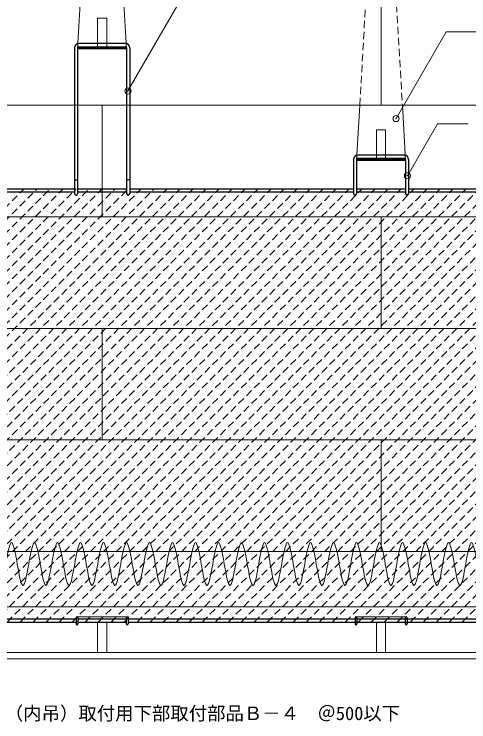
# Model space of a CAD drawing. Units: millimetres on the paper, with parts at other scales. Extents: x -210 to 210, y -148 to 150.
# Drawn here: x -136.5 to -62.3, y -67 to 48.4 of the extents above; entities that cross this region are included whole.
import ezdxf
from ezdxf.enums import TextEntityAlignment as Align

# ---------------------------------------------------------------- set-up
doc = ezdxf.new("R2010")
doc.units = ezdxf.units.MM
doc.header["$PDMODE"] = 32
doc.header["$PDSIZE"] = 1
doc.linetypes.add('DASHED1', pattern=[1.8, 1.2, -0.6])
for name, color, linetype, lineweight in [('0-2', 5, 'Continuous', 9), ('0-4', 5, 'Continuous', 9), ('0-6', 5, 'DASHED1', 9), ('0-8', 5, 'Continuous', 9), ('0-9', 2, 'Continuous', 25), ('0-A', 5, 'Continuous', 9)]:
    doc.layers.add(name, color=color, linetype=linetype, lineweight=lineweight)
doc.styles.add('ＭＳ ゴシック', font='')
doc.styles.get('ＭＳ ゴシック').set_extended_font_data('MS Gothic')

msp = doc.modelspace()

# ---------------------------------------------------------------- linework, layer by layer
at = {"layer": '0-2'}
for p, q in [((-76.617, 33.579), (-76.617, 51.779)), ((-182.617, 33.579), (-0.617, 33.579)), ((-122.117, 15.379), (-122.117, 33.579)), ((-182.617, 15.379), (-0.617, 15.379)), ((-76.617, -2.821), (-76.617, 15.379)), ((-182.617, -2.821), (-0.617, -2.821)), ((-122.117, -21.021), (-122.117, -2.821)), ((-182.617, -21.021), (-0.617, -21.021)), ((-76.617, -39.221), (-76.617, -21.021)), ((-182.617, -39.221), (-0.617, -39.221)), ((-182.617, -48.221), (-0.617, -48.221)), ((-122.867, -50.721), (-122.867, -55.721)), ((-121.367, -50.721), (-121.367, -55.721)), ((-77.367, -50.721), (-77.367, -55.721)), ((-75.867, -50.721), (-75.867, -55.721)), ((-182.617, -55.721), (-0.617, -55.721)), ((-182.617, -56.721), (-0.617, -56.721))]:
    msp.add_line(p, q, dxfattribs=at)
at = {"layer": '0-4'}
for p, q in [((-74.164, 31.414), (-66.003, 45.548)), ((-66.003, 45.548), (-61.003, 45.548)), ((-72.316, 22.071), (-67.415, 30.559)), ((-67.415, 30.559), (-62.415, 30.559))]:
    msp.add_line(p, q, dxfattribs=at)
msp.add_lwpolyline([(-117.893, 35.912), (-107.305, 54.251), (-102.305, 54.251)], dxfattribs=at)
for p in [(-117.893, 35.912), (-74.164, 31.414), (-72.316, 22.071)]:
    msp.add_point(p, dxfattribs=at)
at = {"layer": '0-6'}
for p, q in [((-182.617, -49.053), (-113.624, 19.939)), ((-182.617, -46.932), (-115.746, 19.939)), ((-182.617, -44.811), (-117.867, 19.939)), ((-182.617, -42.689), (-119.988, 19.939)), ((-182.617, -40.568), (-122.11, 19.939)), ((-182.617, -38.447), (-124.231, 19.939)), ((-182.617, -36.325), (-126.352, 19.939)), ((-182.617, -34.204), (-128.474, 19.939)), ((-182.617, -32.083), (-130.595, 19.939)), ((-182.617, -29.961), (-132.716, 19.939)), ((-182.617, -27.84), (-134.838, 19.939)), ((-182.163, -50.721), (-111.503, 19.939)), ((-180.042, -50.721), (-109.382, 19.939)), ((-177.92, -50.721), (-107.26, 19.939)), ((-175.799, -50.721), (-105.139, 19.939)), ((-173.678, -50.721), (-103.018, 19.939)), ((-171.556, -50.721), (-100.896, 19.939)), ((-169.435, -50.721), (-98.775, 19.939)), ((-167.314, -50.721), (-96.654, 19.939)), ((-165.192, -50.721), (-94.532, 19.939)), ((-163.071, -50.721), (-92.411, 19.939)), ((-160.95, -50.721), (-90.29, 19.939)), ((-158.829, -50.721), (-88.169, 19.939)), ((-156.707, -50.721), (-86.047, 19.939)), ((-154.586, -50.721), (-83.926, 19.939)), ((-152.465, -50.721), (-81.805, 19.939)), ((-150.343, -50.721), (-79.683, 19.939)), ((-148.222, -50.721), (-77.562, 19.939)), ((-146.101, -50.721), (-75.441, 19.939)), ((-143.979, -50.721), (-73.319, 19.939)), ((-141.858, -50.721), (-71.198, 19.939)), ((-139.737, -50.721), (-69.077, 19.939)), ((-137.615, -50.721), (-66.955, 19.939)), ((-135.494, -50.721), (-64.834, 19.939)), ((-133.373, -50.721), (-62.713, 19.939)), ((-131.251, -50.721), (-60.591, 19.939)), ((-129.13, -50.721), (-58.47, 19.939)), ((-127.009, -50.721), (-56.349, 19.939)), ((-124.887, -50.721), (-54.227, 19.939)), ((-122.766, -50.721), (-52.106, 19.939)), ((-120.645, -50.721), (-49.985, 19.939)), ((-118.523, -50.721), (-47.863, 19.939)), ((-116.402, -50.721), (-45.742, 19.939)), ((-114.281, -50.721), (-43.621, 19.939)), ((-112.159, -50.721), (-41.499, 19.939)), ((-110.038, -50.721), (-39.378, 19.939)), ((-107.917, -50.721), (-37.257, 19.939)), ((-105.795, -50.721), (-35.135, 19.939)), ((-103.674, -50.721), (-33.014, 19.939)), ((-101.553, -50.721), (-30.893, 19.939)), ((-99.432, -50.721), (-28.772, 19.939)), ((-97.31, -50.721), (-26.65, 19.939)), ((-95.189, -50.721), (-24.529, 19.939)), ((-93.068, -50.721), (-22.408, 19.939)), ((-90.946, -50.721), (-20.286, 19.939)), ((-88.825, -50.721), (-18.165, 19.939)), ((-86.704, -50.721), (-16.044, 19.939)), ((-84.582, -50.721), (-13.922, 19.939)), ((-82.461, -50.721), (-11.801, 19.939)), ((-80.34, -50.721), (-9.68, 19.939)), ((-78.218, -50.721), (-7.558, 19.939)), ((-76.097, -50.721), (-5.437, 19.939)), ((-73.976, -50.721), (-3.316, 19.939)), ((-71.854, -50.721), (-1.194, 19.939)), ((-69.733, -50.721), (-0.617, 18.396)), ((-67.612, -50.721), (-0.617, 16.274)), ((-65.49, -50.721), (-0.617, 14.153)), ((-63.369, -50.721), (-0.617, 12.032))]:
    msp.add_line(p, q, dxfattribs=at)
at = {"layer": '0-8'}
for points in [[(-137.832, -41.261), (-137.744, -40.768), (-137.591, -39.944), (-137.439, -39.19), (-137.287, -38.553), (-137.135, -38.077), (-136.982, -37.806), (-136.894, -37.761), (-136.806, -37.806), (-136.654, -38.077), (-136.501, -38.553), (-136.349, -39.19), (-136.197, -39.944), (-136.045, -40.768), (-135.956, -41.261)], [(-134.081, -41.261), (-133.992, -40.768), (-133.84, -39.944), (-133.688, -39.19), (-133.536, -38.553), (-133.383, -38.077), (-133.231, -37.806), (-133.143, -37.761), (-133.054, -37.806), (-132.902, -38.077), (-132.75, -38.553), (-132.598, -39.19), (-132.445, -39.944), (-132.293, -40.768), (-132.205, -41.261)], [(-130.329, -41.261), (-130.241, -40.768), (-130.089, -39.944), (-129.937, -39.19), (-129.784, -38.553), (-129.632, -38.077), (-129.48, -37.806), (-129.391, -37.761), (-129.303, -37.806), (-129.151, -38.077), (-128.999, -38.553), (-128.846, -39.19), (-128.694, -39.944), (-128.542, -40.768), (-128.454, -41.261)], [(-126.578, -41.261), (-126.49, -40.768), (-126.337, -39.944), (-126.185, -39.19), (-126.033, -38.553), (-125.881, -38.077), (-125.728, -37.806), (-125.64, -37.761), (-125.552, -37.806), (-125.4, -38.077), (-125.247, -38.553), (-125.095, -39.19), (-124.943, -39.944), (-124.791, -40.768), (-124.702, -41.261)], [(-122.827, -41.261), (-122.738, -40.768), (-122.586, -39.944), (-122.434, -39.19), (-122.282, -38.553), (-122.129, -38.077), (-121.977, -37.806), (-121.889, -37.761), (-121.801, -37.806), (-121.648, -38.077), (-121.496, -38.553), (-121.344, -39.19), (-121.192, -39.944), (-121.039, -40.768), (-120.951, -41.261)], [(-119.075, -41.261), (-118.987, -40.768), (-118.835, -39.944), (-118.683, -39.19), (-118.53, -38.553), (-118.378, -38.077), (-118.226, -37.806), (-118.138, -37.761), (-118.049, -37.806), (-117.897, -38.077), (-117.745, -38.553), (-117.593, -39.19), (-117.44, -39.944), (-117.288, -40.768), (-117.2, -41.261)], [(-115.324, -41.261), (-115.236, -40.768), (-115.084, -39.944), (-114.931, -39.19), (-114.779, -38.553), (-114.627, -38.077), (-114.475, -37.806), (-114.386, -37.761), (-114.298, -37.806), (-114.146, -38.077), (-113.994, -38.553), (-113.841, -39.19), (-113.689, -39.944), (-113.537, -40.768), (-113.448, -41.261)], [(-111.573, -41.261), (-111.485, -40.768), (-111.332, -39.944), (-111.18, -39.19), (-111.028, -38.553), (-110.876, -38.077), (-110.723, -37.806), (-110.635, -37.761), (-110.547, -37.806), (-110.394, -38.077), (-110.242, -38.553), (-110.09, -39.19), (-109.938, -39.944), (-109.786, -40.768), (-109.697, -41.261)], [(-107.822, -41.261), (-107.733, -40.768), (-107.581, -39.944), (-107.429, -39.19), (-107.277, -38.553), (-107.124, -38.077), (-106.972, -37.806), (-106.884, -37.761), (-106.795, -37.806), (-106.643, -38.077), (-106.491, -38.553), (-106.339, -39.19), (-106.186, -39.944), (-106.034, -40.768), (-105.946, -41.261)], [(-104.07, -41.261), (-103.982, -40.768), (-103.83, -39.944), (-103.677, -39.19), (-103.525, -38.553), (-103.373, -38.077), (-103.221, -37.806), (-103.132, -37.761), (-103.044, -37.806), (-102.892, -38.077), (-102.74, -38.553), (-102.587, -39.19), (-102.435, -39.944), (-102.283, -40.768), (-102.195, -41.261)], [(-100.319, -41.261), (-100.231, -40.768), (-100.078, -39.944), (-99.926, -39.19), (-99.774, -38.553), (-99.622, -38.077), (-99.469, -37.806), (-99.381, -37.761), (-99.293, -37.806), (-99.141, -38.077), (-98.988, -38.553), (-98.836, -39.19), (-98.684, -39.944), (-98.532, -40.768), (-98.443, -41.261)], [(-96.568, -41.261), (-96.479, -40.768), (-96.327, -39.944), (-96.175, -39.19), (-96.023, -38.553), (-95.87, -38.077), (-95.718, -37.806), (-95.63, -37.761), (-95.542, -37.806), (-95.389, -38.077), (-95.237, -38.553), (-95.085, -39.19), (-94.933, -39.944), (-94.78, -40.768), (-94.692, -41.261)], [(-92.816, -41.261), (-92.728, -40.768), (-92.576, -39.944), (-92.424, -39.19), (-92.271, -38.553), (-92.119, -38.077), (-91.967, -37.806), (-91.879, -37.761), (-91.79, -37.806), (-91.638, -38.077), (-91.486, -38.553), (-91.334, -39.19), (-91.181, -39.944), (-91.029, -40.768), (-90.941, -41.261)], [(-89.065, -41.261), (-88.977, -40.768), (-88.825, -39.944), (-88.672, -39.19), (-88.52, -38.553), (-88.368, -38.077), (-88.216, -37.806), (-88.127, -37.761), (-88.039, -37.806), (-87.887, -38.077), (-87.735, -38.553), (-87.582, -39.19), (-87.43, -39.944), (-87.278, -40.768), (-87.189, -41.261)], [(-85.314, -41.261), (-85.226, -40.768), (-85.073, -39.944), (-84.921, -39.19), (-84.769, -38.553), (-84.617, -38.077), (-84.464, -37.806), (-84.376, -37.761), (-84.288, -37.806), (-84.135, -38.077), (-83.983, -38.553), (-83.831, -39.19), (-83.679, -39.944), (-83.526, -40.768), (-83.438, -41.261)], [(-81.563, -41.261), (-81.474, -40.768), (-81.322, -39.944), (-81.17, -39.19), (-81.018, -38.553), (-80.865, -38.077), (-80.713, -37.806), (-80.625, -37.761), (-80.536, -37.806), (-80.384, -38.077), (-80.232, -38.553), (-80.08, -39.19), (-79.927, -39.944), (-79.775, -40.768), (-79.687, -41.261)], [(-77.811, -41.261), (-77.723, -40.768), (-77.571, -39.944), (-77.418, -39.19), (-77.266, -38.553), (-77.114, -38.077), (-76.962, -37.806), (-76.873, -37.761), (-76.785, -37.806), (-76.633, -38.077), (-76.481, -38.553), (-76.328, -39.19), (-76.176, -39.944), (-76.024, -40.768), (-75.936, -41.261)], [(-74.06, -41.261), (-73.972, -40.768), (-73.819, -39.944), (-73.667, -39.19), (-73.515, -38.553), (-73.363, -38.077), (-73.21, -37.806), (-73.122, -37.761), (-73.034, -37.806), (-72.882, -38.077), (-72.729, -38.553), (-72.577, -39.19), (-72.425, -39.944), (-72.273, -40.768), (-72.184, -41.261)], [(-70.309, -41.261), (-70.22, -40.768), (-70.068, -39.944), (-69.916, -39.19), (-69.764, -38.553), (-69.611, -38.077), (-69.459, -37.806), (-69.371, -37.761), (-69.283, -37.806), (-69.13, -38.077), (-68.978, -38.553), (-68.826, -39.19), (-68.674, -39.944), (-68.521, -40.768), (-68.433, -41.261)], [(-66.557, -41.261), (-66.469, -40.768), (-66.317, -39.944), (-66.165, -39.19), (-66.012, -38.553), (-65.86, -38.077), (-65.708, -37.806), (-65.62, -37.761), (-65.531, -37.806), (-65.379, -38.077), (-65.227, -38.553), (-65.075, -39.19), (-64.922, -39.944), (-64.77, -40.768), (-64.682, -41.261)], [(-62.806, -41.261), (-62.718, -40.768), (-62.566, -39.944), (-62.413, -39.19), (-62.261, -38.553), (-62.109, -38.077), (-61.957, -37.806), (-61.868, -37.761), (-61.78, -37.806), (-61.628, -38.077), (-61.475, -38.553), (-61.323, -39.19), (-61.171, -39.944), (-61.019, -40.768), (-60.93, -41.261)], [(-134.081, -41.261), (-134.169, -41.754), (-134.321, -42.578), (-134.473, -43.331), (-134.626, -43.968), (-134.778, -44.445), (-134.93, -44.716), (-135.018, -44.761), (-135.107, -44.716), (-135.259, -44.445), (-135.411, -43.968), (-135.563, -43.331), (-135.716, -42.578), (-135.868, -41.754), (-135.956, -41.261)], [(-130.329, -41.261), (-130.418, -41.754), (-130.57, -42.578), (-130.722, -43.331), (-130.874, -43.968), (-131.027, -44.445), (-131.179, -44.716), (-131.267, -44.761), (-131.355, -44.716), (-131.508, -44.445), (-131.66, -43.968), (-131.812, -43.331), (-131.964, -42.578), (-132.117, -41.754), (-132.205, -41.261)], [(-126.578, -41.261), (-126.666, -41.754), (-126.819, -42.578), (-126.971, -43.331), (-127.123, -43.968), (-127.275, -44.445), (-127.428, -44.716), (-127.516, -44.761), (-127.604, -44.716), (-127.756, -44.445), (-127.909, -43.968), (-128.061, -43.331), (-128.213, -42.578), (-128.365, -41.754), (-128.454, -41.261)], [(-122.827, -41.261), (-122.915, -41.754), (-123.067, -42.578), (-123.22, -43.331), (-123.372, -43.968), (-123.524, -44.445), (-123.676, -44.716), (-123.765, -44.761), (-123.853, -44.716), (-124.005, -44.445), (-124.157, -43.968), (-124.31, -43.331), (-124.462, -42.578), (-124.614, -41.754), (-124.702, -41.261)], [(-119.075, -41.261), (-119.164, -41.754), (-119.316, -42.578), (-119.468, -43.331), (-119.62, -43.968), (-119.773, -44.445), (-119.925, -44.716), (-120.013, -44.761), (-120.102, -44.716), (-120.254, -44.445), (-120.406, -43.968), (-120.558, -43.331), (-120.711, -42.578), (-120.863, -41.754), (-120.951, -41.261)], [(-115.324, -41.261), (-115.412, -41.754), (-115.565, -42.578), (-115.717, -43.331), (-115.869, -43.968), (-116.021, -44.445), (-116.174, -44.716), (-116.262, -44.761), (-116.35, -44.716), (-116.503, -44.445), (-116.655, -43.968), (-116.807, -43.331), (-116.959, -42.578), (-117.111, -41.754), (-117.2, -41.261)], [(-111.573, -41.261), (-111.661, -41.754), (-111.813, -42.578), (-111.966, -43.331), (-112.118, -43.968), (-112.27, -44.445), (-112.422, -44.716), (-112.511, -44.761), (-112.599, -44.716), (-112.751, -44.445), (-112.903, -43.968), (-113.056, -43.331), (-113.208, -42.578), (-113.36, -41.754), (-113.448, -41.261)], [(-107.822, -41.261), (-107.91, -41.754), (-108.062, -42.578), (-108.214, -43.331), (-108.367, -43.968), (-108.519, -44.445), (-108.671, -44.716), (-108.759, -44.761), (-108.848, -44.716), (-109, -44.445), (-109.152, -43.968), (-109.304, -43.331), (-109.457, -42.578), (-109.609, -41.754), (-109.697, -41.261)], [(-104.07, -41.261), (-104.159, -41.754), (-104.311, -42.578), (-104.463, -43.331), (-104.615, -43.968), (-104.768, -44.445), (-104.92, -44.716), (-105.008, -44.761), (-105.096, -44.716), (-105.249, -44.445), (-105.401, -43.968), (-105.553, -43.331), (-105.705, -42.578), (-105.858, -41.754), (-105.946, -41.261)], [(-100.319, -41.261), (-100.407, -41.754), (-100.56, -42.578), (-100.712, -43.331), (-100.864, -43.968), (-101.016, -44.445), (-101.169, -44.716), (-101.257, -44.761), (-101.345, -44.716), (-101.497, -44.445), (-101.65, -43.968), (-101.802, -43.331), (-101.954, -42.578), (-102.106, -41.754), (-102.195, -41.261)], [(-96.568, -41.261), (-96.656, -41.754), (-96.808, -42.578), (-96.96, -43.331), (-97.113, -43.968), (-97.265, -44.445), (-97.417, -44.716), (-97.506, -44.761), (-97.594, -44.716), (-97.746, -44.445), (-97.898, -43.968), (-98.051, -43.331), (-98.203, -42.578), (-98.355, -41.754), (-98.443, -41.261)], [(-92.816, -41.261), (-92.905, -41.754), (-93.057, -42.578), (-93.209, -43.331), (-93.361, -43.968), (-93.514, -44.445), (-93.666, -44.716), (-93.754, -44.761), (-93.843, -44.716), (-93.995, -44.445), (-94.147, -43.968), (-94.299, -43.331), (-94.452, -42.578), (-94.604, -41.754), (-94.692, -41.261)], [(-89.065, -41.261), (-89.153, -41.754), (-89.306, -42.578), (-89.458, -43.331), (-89.61, -43.968), (-89.762, -44.445), (-89.915, -44.716), (-90.003, -44.761), (-90.091, -44.716), (-90.243, -44.445), (-90.396, -43.968), (-90.548, -43.331), (-90.7, -42.578), (-90.852, -41.754), (-90.941, -41.261)], [(-85.314, -41.261), (-85.402, -41.754), (-85.554, -42.578), (-85.707, -43.331), (-85.859, -43.968), (-86.011, -44.445), (-86.163, -44.716), (-86.252, -44.761), (-86.34, -44.716), (-86.492, -44.445), (-86.644, -43.968), (-86.797, -43.331), (-86.949, -42.578), (-87.101, -41.754), (-87.189, -41.261)], [(-81.563, -41.261), (-81.651, -41.754), (-81.803, -42.578), (-81.955, -43.331), (-82.108, -43.968), (-82.26, -44.445), (-82.412, -44.716), (-82.5, -44.761), (-82.589, -44.716), (-82.741, -44.445), (-82.893, -43.968), (-83.045, -43.331), (-83.198, -42.578), (-83.35, -41.754), (-83.438, -41.261)], [(-77.811, -41.261), (-77.9, -41.754), (-78.052, -42.578), (-78.204, -43.331), (-78.356, -43.968), (-78.509, -44.445), (-78.661, -44.716), (-78.749, -44.761), (-78.837, -44.716), (-78.99, -44.445), (-79.142, -43.968), (-79.294, -43.331), (-79.446, -42.578), (-79.599, -41.754), (-79.687, -41.261)], [(-74.06, -41.261), (-74.148, -41.754), (-74.301, -42.578), (-74.453, -43.331), (-74.605, -43.968), (-74.757, -44.445), (-74.909, -44.716), (-74.998, -44.761), (-75.086, -44.716), (-75.238, -44.445), (-75.391, -43.968), (-75.543, -43.331), (-75.695, -42.578), (-75.847, -41.754), (-75.936, -41.261)], [(-70.309, -41.261), (-70.397, -41.754), (-70.549, -42.578), (-70.701, -43.331), (-70.854, -43.968), (-71.006, -44.445), (-71.158, -44.716), (-71.246, -44.761), (-71.335, -44.716), (-71.487, -44.445), (-71.639, -43.968), (-71.792, -43.331), (-71.944, -42.578), (-72.096, -41.754), (-72.184, -41.261)], [(-66.557, -41.261), (-66.646, -41.754), (-66.798, -42.578), (-66.95, -43.331), (-67.102, -43.968), (-67.255, -44.445), (-67.407, -44.716), (-67.495, -44.761), (-67.584, -44.716), (-67.736, -44.445), (-67.888, -43.968), (-68.04, -43.331), (-68.192, -42.578), (-68.345, -41.754), (-68.433, -41.261)], [(-62.806, -41.261), (-62.894, -41.754), (-63.047, -42.578), (-63.199, -43.331), (-63.351, -43.968), (-63.503, -44.445), (-63.656, -44.716), (-63.744, -44.761), (-63.832, -44.716), (-63.984, -44.445), (-64.137, -43.968), (-64.289, -43.331), (-64.441, -42.578), (-64.593, -41.754), (-64.682, -41.261)]]:
    msp.add_lwpolyline(points, dxfattribs=at)
at = {"layer": '0-9'}
for p, q in [((-126.617, 42.939), (-126.617, 19.189)), ((-126.117, 42.939), (-126.117, 19.189)), ((-118.317, 43.639), (-125.917, 43.639)), ((-125.917, 43.139), (-118.317, 43.139)), ((-118.117, 42.939), (-118.117, 19.189)), ((-117.617, 42.939), (-117.617, 19.189)), ((-72.817, 25.439), (-80.417, 25.439)), ((-81.117, 24.739), (-81.117, 19.189)), ((-80.617, 24.739), (-80.617, 19.189)), ((-80.417, 24.939), (-72.817, 24.939)), ((-72.617, 24.739), (-72.617, 19.189)), ((-72.117, 24.739), (-72.117, 19.189)), ((-126.617, 21.439), (-126.117, 21.439)), ((-117.617, 21.439), (-118.117, 21.439)), ((-163.117, 19.939), (-126.617, 19.939)), ((-126.117, 19.939), (-118.117, 19.939)), ((-117.617, 19.939), (-81.117, 19.939)), ((-80.617, 19.939), (-72.617, 19.939)), ((-72.117, 19.939), (-35.617, 19.939)), ((-163.117, 19.439), (-126.617, 19.439)), ((-126.117, 19.439), (-118.117, 19.439)), ((-117.617, 19.439), (-81.117, 19.439)), ((-80.617, 19.439), (-72.617, 19.439)), ((-72.117, 19.439), (-35.617, 19.439)), ((-182.617, -50.221), (-126.367, -50.221)), ((-182.617, -50.721), (-126.367, -50.721)), ((-126.367, -50.061), (-126.367, -51.041)), ((-126.047, -50.061), (-126.047, -51.041)), ((-126.047, -50.221), (-118.187, -50.221)), ((-126.047, -50.221), (-118.187, -50.221)), ((-126.047, -50.721), (-118.187, -50.721)), ((-126.047, -50.721), (-118.187, -50.721)), ((-118.187, -50.061), (-118.187, -51.041)), ((-117.867, -50.061), (-117.867, -51.041)), ((-117.867, -50.221), (-35.367, -50.221)), ((-117.867, -50.721), (-35.367, -50.721)), ((-80.867, -50.061), (-80.867, -51.041)), ((-80.547, -50.061), (-80.547, -51.041)), ((-80.547, -50.221), (-72.687, -50.221)), ((-80.547, -50.221), (-72.687, -50.221)), ((-80.547, -50.721), (-72.687, -50.721)), ((-80.547, -50.721), (-72.687, -50.721)), ((-72.687, -50.061), (-72.687, -51.041)), ((-72.367, -50.061), (-72.367, -51.041))]:
    msp.add_line(p, q, dxfattribs=at)
at = {"layer": '0-9', "color": 5, "lineweight": 9}
for p, q in [((-126.207, -49.901), (-118.027, -49.901)), ((-126.047, -50.221), (-118.187, -50.221)), ((-80.707, -49.901), (-72.527, -49.901)), ((-80.547, -50.221), (-72.687, -50.221))]:
    msp.add_line(p, q, dxfattribs=at)
at = {"layer": '0-9'}
for centre, radius, start, end in [((-125.917, 42.939), 0.7, 90, 180), ((-125.917, 42.939), 0.2, 90, 180), ((-118.317, 42.939), 0.7, 0, 90), ((-118.317, 42.939), 0.2, 0, 90), ((-80.417, 24.739), 0.7, 90, 180), ((-72.817, 24.739), 0.7, 0, 90), ((-80.417, 24.739), 0.2, 90, 180), ((-72.817, 24.739), 0.2, 0, 90), ((-126.367, 19.189), 0.25, 180, 0), ((-117.867, 19.189), 0.25, 180, 0), ((-80.867, 19.189), 0.25, 180, 0), ((-72.367, 19.189), 0.25, 180, 0), ((-126.207, -50.061), 0.16, 0, 180), ((-118.027, -50.061), 0.16, 0, 180), ((-80.707, -50.061), 0.16, 0, 180), ((-72.527, -50.061), 0.16, 0, 180), ((-126.207, -51.041), 0.16, 180, 0), ((-118.027, -51.041), 0.16, 180, 0), ((-80.707, -51.041), 0.16, 180, 0), ((-72.527, -51.041), 0.16, 180, 0)]:
    msp.add_arc(centre, radius, start, end, dxfattribs=at)
at = {"layer": '0-A'}
for p, q in [((-126.117, 42.779), (-125.594, 51.779)), ((-118.64, 51.779), (-118.117, 42.779)), ((-122.867, 47.779), (-121.367, 47.779)), ((-122.867, 47.779), (-122.867, 42.939)), ((-121.367, 47.779), (-121.367, 42.939)), ((-126.117, 42.939), (-118.117, 42.939)), ((-126.117, 42.779), (-118.117, 42.779)), ((-80.617, 24.579), (-80.094, 33.579)), ((-73.14, 33.579), (-72.617, 24.579)), ((-77.367, 29.579), (-75.867, 29.579)), ((-77.367, 29.579), (-77.367, 24.739)), ((-75.867, 29.579), (-75.867, 24.739)), ((-80.617, 24.739), (-72.617, 24.739)), ((-80.617, 24.579), (-72.617, 24.579))]:
    msp.add_line(p, q, dxfattribs=at)
at = {"layer": '0-A', "linetype": 'DASHED1'}
msp.add_lwpolyline([(-80.094, 33.579), (-78.617, 58.979), (-74.617, 58.979), (-73.14, 33.579)], dxfattribs=at)

# ---------------------------------------------------------------- texts
at = {"layer": '0-4', "color": 7, "style": 'ＭＳ ゴシック'}
msp.add_text('樋受金具（内吊）取付用下部取付部品Ｂ－４\u3000＠500以下', height=2.199, dxfattribs=at).set_placement((-149.979, -67.381), align=Align.BOTTOM_LEFT)

doc.saveas('drawing.dxf')
